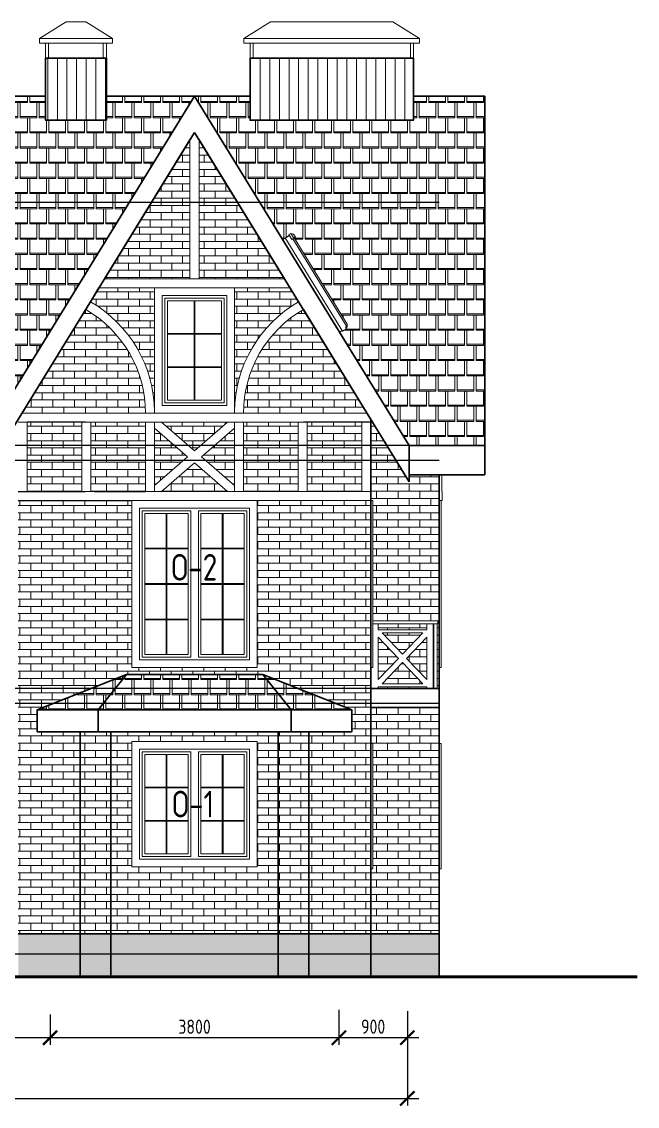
# Model space of a CAD drawing. Header units: millimetres. Extents: x -56498 to 234605, y -296269 to -29969.
# Drawn here: x 174410 to 182509, y -167620 to -153336 of the extents above; entities that cross this region are included whole.
import ezdxf
from ezdxf.enums import TextEntityAlignment as Align

# ---------------------------------------------------------------- set-up
doc = ezdxf.new("R2010")
doc.units = ezdxf.units.MM
doc.header["$LTSCALE"] = 100
doc.header["$PDMODE"] = 35
for name, color, linetype, lineweight in [('0.3', 7, 'Continuous', 30), ('0.5', 7, 'Continuous', 50), ('Примітки 0.09', 200, 'Continuous', 9), ('Розміри 0.09', 5, 'Continuous', 9), ('Тонкі 0.18', 142, 'Continuous', 18), ('Штрихування 0.09', 253, 'Continuous', 9)]:
    doc.layers.add(name, color=color, linetype=linetype, lineweight=lineweight)
doc.layers.add('ViewPorts', color=240, linetype='Continuous', plot=False)
doc.styles.add('GOST 2.304', font='CS_Gost2304.shx')
doc.styles.add('SPDS', font='SPDS.shx', dxfattribs={"width": 0.9})
doc.dimstyles.new('SPDS', dxfattribs={"dimscale": 100, "dimtxt": 2.5, "dimasz": 2.5, "dimexe": 1.25, "dimexo": 0.625, "dimtad": 1, "dimrnd": 0.001, "dimtxsty": 'GOST 2.304', "dimblk": 'ARCHTICK', "dimcen": 2.5, "dimdle": 2, "dimadec": 0, "dimazin": 2, "dimtfac": 0.75, "dimtmove": 1, "dimatfit": 3, "dimfxl": 0, "dimtolj": 1, "dimarcsym": 0})
pattern_1 = [(0, (15, 0), (125, 200), [220, -30]), (0, (15, 15), (125, 200), [220, -30]), (90, (235, 0), (-125, 200), [200, -200]), (90, (265, 0), (-125, 200), [200, -200])]
pattern_2 = [(0, (8399.94, -59400), (0, 94.83852), []), (90, (8399.94, -59400), (-142.24, 94.83852), [94.83852, -94.83852])]

# ---------------------------------------------------------------- blocks, each defined once
blk = doc.blocks.new('_ArchTick')
at = {"color": 0, "linetype": 'ByBlock', "const_width": 0.15}
blk.add_lwpolyline([(-0.5, -0.5), (0.5, 0.5)], dxfattribs=at)
blk = doc.blocks.new('*D286')
at = {"layer": 'Defpoints', "color": 0, "transparency": 16777216}
for p in [(178584, -166302), (179484, -166321), (178584, -166717)]:
    blk.add_point(p, dxfattribs=at)
at = {"layer": 'Розміри 0.09', "color": 0, "lineweight": -2, "transparency": 16777216}
for p, q in [((178584, -166349), (178584, -166810)), ((179484, -166368), (179484, -166810)), ((179634, -166717), (178434, -166717))]:
    blk.add_line(p, q, dxfattribs=at)
at = {"layer": 'Розміри 0.09', "color": 0, "lineweight": -2, "transparency": 16777216, "xscale": 187.5, "yscale": 187.5, "zscale": 187.5, "rotation": 180}
blk.add_blockref('_ArchTick', (178584, -166717), dxfattribs=at)
at = {"layer": 'Розміри 0.09', "color": 0, "lineweight": -2, "transparency": 16777216, "xscale": 187.5, "yscale": 187.5, "zscale": 187.5}
blk.add_blockref('_ArchTick', (179484, -166717), dxfattribs=at)
at = {"layer": 'Розміри 0.09', "color": 0, "transparency": 16777216, "insert": (179034, -166571), "char_height": 187.5, "attachment_point": 5, "style": 'GOST 2.304'}
blk.add_mtext('\\A1;900', dxfattribs=at)
blk = doc.blocks.new('*D287')
at = {"layer": 'Defpoints', "color": 0, "transparency": 16777216}
for p in [(174784, -166362), (178584, -166302), (174784, -166717)]:
    blk.add_point(p, dxfattribs=at)
at = {"layer": 'Розміри 0.09', "color": 0, "lineweight": -2, "transparency": 16777216}
for p, q in [((174784, -166409), (174784, -166810)), ((178584, -166349), (178584, -166810)), ((178734, -166717), (174634, -166717))]:
    blk.add_line(p, q, dxfattribs=at)
at = {"layer": 'Розміри 0.09', "color": 0, "lineweight": -2, "transparency": 16777216, "xscale": 187.5, "yscale": 187.5, "zscale": 187.5, "rotation": 180}
blk.add_blockref('_ArchTick', (174784, -166717), dxfattribs=at)
at = {"layer": 'Розміри 0.09', "color": 0, "lineweight": -2, "transparency": 16777216, "xscale": 187.5, "yscale": 187.5, "zscale": 187.5}
blk.add_blockref('_ArchTick', (178584, -166717), dxfattribs=at)
at = {"layer": 'Розміри 0.09', "color": 0, "transparency": 16777216, "insert": (176684, -166572), "char_height": 187.5, "attachment_point": 5, "style": 'GOST 2.304'}
blk.add_mtext('\\A1;3800', dxfattribs=at)
blk = doc.blocks.new('*D288')
at = {"layer": 'Defpoints', "color": 0, "transparency": 16777216}
for p in [(172484, -166227), (174784, -166362), (172484, -166717)]:
    blk.add_point(p, dxfattribs=at)
at = {"layer": 'Розміри 0.09', "color": 0, "lineweight": -2, "transparency": 16777216}
for p, q in [((172484, -166273), (172484, -166810)), ((174784, -166409), (174784, -166810)), ((174934, -166717), (172334, -166717))]:
    blk.add_line(p, q, dxfattribs=at)
at = {"layer": 'Розміри 0.09', "color": 0, "lineweight": -2, "transparency": 16777216, "xscale": 187.5, "yscale": 187.5, "zscale": 187.5, "rotation": 180}
blk.add_blockref('_ArchTick', (172484, -166717), dxfattribs=at)
at = {"layer": 'Розміри 0.09', "color": 0, "lineweight": -2, "transparency": 16777216, "xscale": 187.5, "yscale": 187.5, "zscale": 187.5}
blk.add_blockref('_ArchTick', (174784, -166717), dxfattribs=at)
at = {"layer": 'Розміри 0.09', "color": 0, "transparency": 16777216, "insert": (173634, -166565), "char_height": 187.5, "attachment_point": 5, "style": 'GOST 2.304'}
blk.add_mtext('\\A1;2300', dxfattribs=at)
blk = doc.blocks.new('*D292')
at = {"layer": 'Defpoints', "color": 0, "transparency": 16777216}
for p in [(165484, -166651), (179484, -166651), (179484, -167517)]:
    blk.add_point(p, dxfattribs=at)
at = {"layer": 'Розміри 0.09', "color": 0, "lineweight": -2, "transparency": 16777216}
for p, q in [((165484, -166698), (165484, -167610)), ((179484, -166698), (179484, -167610)), ((165334, -167517), (179634, -167517))]:
    blk.add_line(p, q, dxfattribs=at)
at = {"layer": 'Розміри 0.09', "color": 0, "lineweight": -2, "transparency": 16777216, "xscale": 187.5, "yscale": 187.5, "zscale": 187.5, "rotation": 180}
blk.add_blockref('_ArchTick', (165484, -167517), dxfattribs=at)
at = {"layer": 'Розміри 0.09', "color": 0, "lineweight": -2, "transparency": 16777216, "xscale": 187.5, "yscale": 187.5, "zscale": 187.5}
blk.add_blockref('_ArchTick', (179484, -167517), dxfattribs=at)
at = {"layer": 'Розміри 0.09', "color": 0, "transparency": 16777216, "insert": (171737, -167376), "char_height": 187.5, "attachment_point": 5, "style": 'GOST 2.304'}
blk.add_mtext('\\A1;14000', dxfattribs=at)

msp = doc.modelspace()

# ---------------------------------------------------------------- hatches: boundary and pattern name
at = {"layer": 'Штрихування 0.09', "ltscale": 0.75}
h = msp.add_hatch(dxfattribs=at)
h.set_pattern_fill('ANSI31', color=256, scale=40, angle=45, style=0)
h.paths.add_polyline_path([(175524.114, -153816.621), (175484.114, -153816.621), (174724.114, -153816.621), (174724.114, -154633.059), (175524.114, -154633.059)])
h.paths.add_polyline_path([(170244.143, -153816.621), (170204.143, -153816.621), (168634.143, -153816.621), (168634.143, -154633.059), (170244.143, -154633.059)])
h.paths.add_polyline_path([(179564.143, -153816.621), (179524.143, -153816.621), (177414.143, -153816.621), (177414.143, -154633.059), (179564.143, -154633.059)])
h.paths.add_polyline_path([(172754.128, -155051.904), (172714.128, -155051.904), (172214.128, -155051.904), (172214.128, -156740.209), (172754.128, -156740.209)])
h.paths.add_polyline_path([(167554.143, -153816.621), (167514.143, -153816.621), (165404.143, -153816.621), (165404.143, -154633.059), (167554.143, -154633.059)])
h = msp.add_hatch(dxfattribs=at)
h.set_pattern_fill('SQSHNGLE', color=256, scale=500, style=0, pattern_type=2)
h.set_pattern_definition(pattern_1)
h.paths.add_polyline_path([(176684.099, -154316.621), (175524.114, -154316.621), (175524.114, -154633.059), (174724.114, -154633.059), (174724.114, -154316.621), (172484.128, -154316.621), (170244.143, -154316.621), (170244.143, -154633.059), (168634.143, -154633.059), (168634.143, -154316.621), (168284.158, -154316.621), (171109.1, -158916.651), (172484.128, -158916.651), (173859.157, -158916.651)])
h.paths.add_polyline_path([(172754.128, -156740.209), (172214.128, -156740.209), (172214.128, -155051.904), (172214.128, -154851.904), (172134.128, -154851.904), (172134.128, -154791.904), (172484.128, -154570.887), (172834.128, -154791.904), (172834.128, -154851.904), (172754.128, -154851.904), (172754.128, -155051.904)], flags=16)
h.paths.add_polyline_path([(172155.772, -158495.554), (173023.698, -158495.554), (173023.698, -158141.777), (172155.772, -158141.777)], flags=24)
h.paths.add_polyline_path([(173131.001, -155531.785), (174088.217, -155531.785), (174088.217, -155172.499), (173131.001, -155172.499)], flags=24)
h = msp.add_hatch(dxfattribs=at)
h.set_pattern_fill('SQSHNGLE', color=256, scale=500, style=0, pattern_type=2)
h.set_pattern_definition(pattern_1)
h.paths.add_polyline_path([(180504.114, -154316.621), (179564.143, -154316.621), (179564.143, -154633.059), (177414.143, -154633.059), (177414.143, -154316.621), (176684.099, -154316.621), (177843.625, -156204.653), (177877.7, -156183.733), (177877.691, -156183.718), (177927.965, -156152.848), (177931.382, -156150.737), (177925.113, -156140.527), (177950.701, -156124.83), (177987.843, -156133.706), (178012.38, -156173.753), (177996.247, -156183.695), (178693.554, -157319.225), (178691.152, -157358.768), (178676.181, -157367.973), (178681.548, -157379.921), (178631.274, -157410.761), (178626.021, -157402.274), (178591.955, -157423.216), (179509.116, -158916.651), (180504.114, -158916.651)])
h = msp.add_hatch(dxfattribs=at)
h.set_pattern_fill('AR-BRSTD', color=256, scale=1.4, style=0)
h.set_pattern_definition(pattern_2)
h.paths.add_polyline_path([(176744.052, -154892.039), (176744.052, -156721.618), (177867.711, -156721.618)])
h.paths.add_polyline_path([(176624.07, -154892.08), (175500.487, -156721.618), (176624.07, -156721.618)])
h = msp.add_hatch(dxfattribs=at)
h.set_pattern_fill('AR-BRSTD', color=256, scale=1.4, style=0)
h.set_pattern_definition(pattern_2)
edge = h.paths.add_edge_path()
edge.add_line((175315.374, -157023.029), (175426.802, -156841.623))
edge.add_line((175426.802, -156841.623), (176159.074, -156841.623))
edge.add_line((176159.074, -156841.623), (176159.074, -158491.649))
edge.add_line((176159.074, -158491.649), (176153.04, -158346.14))
edge.add_line((176153.04, -158346.14), (176143.856, -158263.173))
edge.add_line((176143.856, -158263.173), (176131.766, -158187.043))
edge.add_line((176131.766, -158187.043), (176116.918, -158114.521))
edge.add_line((176116.918, -158114.521), (176101.198, -158051.092))
edge.add_line((176101.198, -158051.092), (176064.837, -157932.939))
edge.add_line((176064.837, -157932.939), (176020.129, -157818.075))
edge.add_line((176020.129, -157818.075), (175969.168, -157710.517))
edge.add_line((175969.168, -157710.517), (175885.702, -157566.871))
edge.add_line((175885.702, -157566.871), (175791.505, -157435.702))
edge.add_line((175791.505, -157435.702), (175670.016, -157298.374))
edge.add_line((175670.016, -157298.374), (175585.077, -157217.943))
edge.add_line((175585.077, -157217.943), (175473.143, -157127.182))
edge.add_line((175473.143, -157127.182), (175385.971, -157066.557))
edge.add_line((175385.971, -157066.557), (175314.123, -157025.075))
h = msp.add_hatch(dxfattribs=at)
h.set_pattern_fill('AR-BRSTD', color=256, scale=1.4, style=0)
h.set_pattern_definition(pattern_2)
h.paths.add_polyline_path([(178052.789, -157023.095), (177941.401, -156841.623), (177209.048, -156841.623), (177209.048, -158470.739, -0.263569992)])
h = msp.add_hatch(dxfattribs=at)
h.set_pattern_fill('AR-BRSTD', color=256, scale=1.4, style=0)
h.set_pattern_definition(pattern_2)
h.paths.add_polyline_path([(175252.543, -157125.352), (174459.067, -158417.364), (174413.446, -158491.649), (176039.278, -158491.649, 0.267341253)])
h = msp.add_hatch(dxfattribs=at)
h.set_pattern_fill('AR-BRSTD', color=256, scale=1.4, style=0)
h.set_pattern_definition(pattern_2)
h.paths.add_polyline_path([(178115.655, -157125.352, 0.000233005), (178114.382, -157126.091), (178026.274, -157181.298), (177946.007, -157239.082), (177857.587, -157312.298), (177787.084, -157379.134), (177723.55, -157447.074), (177662.126, -157521.2), (177591.12, -157620.038), (177539.654, -157709.181), (177475.805, -157826.414), (177422.476, -157956.053), (177374.64, -158114.315), (177347.848, -158247.813), (177333.065, -158377.264), (177328.92, -158491.649), (178954.7, -158491.649)])
at = {"layer": 'Штрихування 0.09'}
for points in [[(176339.085, -157881.609), (176339.085, -157891.589), (176329.105, -157891.589), (176329.105, -157881.609), (176339.085, -157881.609)], [(176634.125, -159776.635), (176734.148, -159776.635), (176734.148, -159776.935), (176634.125, -159776.935), (176634.125, -159776.635)]]:
    msp.add_hatch(color=256, dxfattribs=at).paths.add_polyline_path(points, flags=0)
at = {"layer": 'Штрихування 0.09', "ltscale": 0.75}
h = msp.add_hatch(dxfattribs=at)
h.set_pattern_fill('AR-BRSTD', color=256, scale=1.4, style=0)
h.paths.add_polyline_path([(178884.122, -158611.631), (178166.605, -158611.631), (178166.605, -159521.588), (178884.122, -159521.588)])
h.paths.add_polyline_path([(178046.623, -158611.631), (177329.105, -158611.631), (177329.105, -159521.588), (178046.623, -159521.588)])
h.paths.add_polyline_path([(177209.123, -158691.019), (176775.717, -159066.647), (177209.123, -159442.201)])
h.paths.add_polyline_path([(176684.099, -159146.035), (176250.768, -159521.588), (177117.505, -159521.588)])
h.paths.add_polyline_path([(176592.48, -159066.647), (176159.149, -158691.019), (176159.149, -159442.201)])
h.paths.add_polyline_path([(177117.505, -158611.631), (176250.768, -158611.631), (176684.099, -158987.185)])
h.paths.add_polyline_path([(176039.092, -158611.631), (175321.575, -158611.631), (175321.575, -159521.588), (176039.092, -159521.588)])
h.paths.add_polyline_path([(175201.593, -158611.631), (174484.086, -158611.631), (174484.086, -159521.588), (175201.593, -159521.588)])
h = msp.add_hatch(dxfattribs=at)
h.set_pattern_fill('AR-BRSTD', color=256, scale=1.4, style=0)
h.paths.add_polyline_path([(179740.341, -162096.587), (179097.96, -162096.587), (179097.96, -162116.595), (179740.341, -162116.595)], flags=17)
h.paths.add_polyline_path([(179740.341, -161266.617), (179097.96, -161266.617), (179097.96, -161346.605), (179740.341, -161346.605)], flags=16)
h.paths.add_polyline_path([(179686.915, -161386.599), (179151.386, -161386.599), (179419.113, -161665.882)], flags=17)
h.paths.add_polyline_path([(179365.688, -161721.634), (179097.96, -161442.351), (179097.96, -162000.841)], flags=17)
h.paths.add_polyline_path([(179419.113, -161777.385), (179151.386, -162056.593), (179686.915, -162056.593)], flags=17)
h.paths.add_polyline_path([(179740.341, -161442.351), (179472.613, -161721.634), (179740.341, -162000.841)], flags=17)
h.paths.add_polyline_path([(179904.129, -159301.809), (179509.116, -159301.809), (179509.116, -159394.328), (179004.104, -158572.014), (179004.104, -159521.588), (179004.104, -159641.645), (179029.091, -159641.645), (179029.091, -161226.623), (179824.155, -161226.623), (179884.109, -161226.623), (179884.109, -161266.617), (179874.129, -161266.617), (179874.129, -162116.595), (179904.129, -162116.595)])
h.paths.add_polyline_path([(179904.129, -162366.591), (179004.104, -162366.591), (179004.104, -162841.616), (179029.091, -162841.616), (179029.091, -164491.575), (179029.091, -164491.65), (179004.104, -164491.65), (179004.104, -165346.592), (179904.129, -165346.592)])
h = msp.add_hatch(dxfattribs=at)
h.set_pattern_fill('AR-BRSTD', color=256, scale=1.4, style=0)
h.paths.add_polyline_path([(179004.104, -159641.645), (177509.116, -159641.645), (177509.116, -161841.616), (175859.157, -161841.616), (175859.082, -161841.616), (175859.082, -159641.645), (174364.104, -159641.645), (174364.104, -165346.592), (175179.143, -165346.592), (175179.143, -165316.592), (175179.143, -162686.817), (174614.093, -162686.817), (174614.093, -162398.08), (175787.648, -161933.459), (177580.55, -161933.459), (178754.104, -162398.08), (178754.104, -162686.817), (178189.066, -162686.817), (178189.066, -165346.592), (179004.104, -165346.592)])
h.paths.add_polyline_path([(177990.132, -161507.709), (178841.648, -161507.709), (178841.648, -161170.209), (177990.132, -161170.209)], flags=24)
h = msp.add_hatch(dxfattribs=at)
h.set_pattern_fill('SQSHNGLE', color=256, scale=500, style=0, pattern_type=2)
h.set_pattern_definition(pattern_1)
h.paths.add_polyline_path([(177580.55, -161933.459), (177954.104, -162398.08), (178754.104, -162398.08)])
h.paths.add_polyline_path([(177580.55, -161933.459), (175787.648, -161933.459), (175414.093, -162398.08), (175454.265, -162398.08), (177913.933, -162398.08), (177954.104, -162398.08)])
h.paths.add_polyline_path([(175787.648, -161933.459), (174614.093, -162398.08), (175414.093, -162398.08)])
h = msp.add_hatch(dxfattribs=at)
h.set_pattern_fill('AR-BRSTD', color=256, scale=1.4, style=0)
h.paths.add_polyline_path([(177784.064, -162686.817), (175584.145, -162686.817), (175584.145, -163641.586), (175859.082, -163641.586), (175859.082, -162816.569), (177509.116, -162816.569), (177509.116, -163641.586), (177784.064, -163641.586)])
h.paths.add_polyline_path([(177784.064, -163641.586), (177509.116, -163641.586), (177509.116, -164466.528), (177509.116, -164466.603), (175859.082, -164466.603), (175859.082, -163641.586), (175584.145, -163641.586), (175584.145, -165316.592), (175584.145, -165346.592), (177784.064, -165346.592)])
h.paths.add_polyline_path([(178189.066, -162686.817), (177784.064, -162686.817), (177784.064, -165346.592), (178189.066, -165346.592)])
h.paths.add_polyline_path([(175584.145, -162686.817), (175179.143, -162686.817), (175179.143, -165316.592), (175179.143, -165346.592), (175584.145, -165346.592), (175584.145, -165316.592)])
h = msp.add_hatch(dxfattribs=at)
h.set_pattern_fill('FLGSTONE', scale=1000, angle=30, style=0, pattern_type=2)
h.set_pattern_definition([(30, (0, 0), (-500, 866.0254), [200, -800]), (30, (635.5, 459.3), (-500, 866.0254), [180, -820]), (30, (632.8, 503.9), (-500, 866.0254), [160, -840]), (30, (171.8, 422.5), (-500, 866.0254), [120, -40, 80, -760]), (30, (-150, 259.8), (-500, 866.0254), [60, -840, 60, -40]), (30, (169.1, 467.1), (-500, 866.0254), [200, -800]), (30, (626.7, 754.4), (-500, 866.0254), [140, -860]), (30, (131.1, 653), (-500, 866.0254), [140, -40, 260, -560]), (30, (128.4, 697.7), (-500, 866.0254), [240, -40, 60, -40, 40, -580]), (30, (-42.9, 714.3), (-500, 866.0254), [100, -900]), (30, (-62.9, 748.9), (-500, 866.0254), [120, -880]), (30, (100.3, 866.2), (-500, 866.0254), [100, -900]), (30, (-256.1, 683.5), (-500, 866.0254), [100, -900]), (30, (80.3, 900.9), (-500, 866.0254), [120, -880]), (30, (-310.7, 698.2), (-500, 866.0254), [120, -880]), (30, (-202.2, 830.1), (-500, 866.0254), [240, -240, 80, -40, 120, -280]), (30, (-222.2, 864.8), (-500, 866.0254), [240, -240, 240, -280]), (30, (-480, 831.4), (-500, 866.0254), [200, -800]), (120, (0, 0), (-866.0254, -500), [300, -540, 120, -40]), (120, (173.2, 100), (-866.0254, -500), [160, -600, 200, -40]), (120, (207.8, 120), (-866.0254, -500), [160, -600, 60, -40, 100, -40]), (120, (134.4, 447.1), (-866.0254, -500), [60, -940]), (120, (169.1, 467.1), (-866.0254, -500), [60, -940]), (120, (93.7, 677.7), (-866.0254, -500), [100, -900]), (120, (128.4, 697.7), (-866.0254, -500), [100, -900]), (120, (390.3, 363.9), (-866.0254, -500), [160, -460, 340, -40]), (120, (342.3, 567.1), (-866.0254, -500), [180, -820]), (120, (376.9, 587.1), (-866.0254, -500), [180, -820]), (120, (355.7, 343.9), (-866.0254, -500), [160, -440, 100, -40, 220, -40]), (120, (178.9, 1050.1), (-866.0254, -500), [180, -820]), (120, (193.5, 1104.8), (-866.0254, -500), [160, -840]), (120, (598.2, 483.9), (-866.0254, -500), [80, -920]), (120, (632.8, 503.9), (-866.0254, -500), [80, -340, 280, -300]), (120, (457.5, 887.7), (-866.0254, -500), [280, -720]), (120, (592.1, 734.4), (-866.0254, -500), [160, -840]), (120, (626.7, 754.4), (-866.0254, -500), [160, -840]), (120, (771.4, 583.9), (-866.0254, -500), [180, -560, 220, -40]), (75, (-300, 519.6), (-500, 866.0253), [169.7056, -1244.508]), (75, (-118.04, 324.45), (-500, 866.0253), [169.7056, -1244.508]), (75, (-73.4, 327.1), (-500, 866.0253), [169.7056, -1244.508]), (75, (90.5, 283.2), (-500, 866.0253), [169.7056, -1244.508]), (75, (127.85, 258.56), (-500, 866.0253), [169.7056, -1244.058]), (75, (568.9, 374.64), (-500, 866.0253), [113.137, -1301.0765]), (75, (592.8, 573.2), (-500, 866.0253), [141.4213, -1272.792]), (75, (555.5, 597.85), (-500, 866.0253), [141.4213, -1272.792]), (75, (492.1, 907.65), (-500, 866.0253), [254.5584, -1159.655]), (75, (546.74, 893), (-500, 866.0253), [84.853, -1329.3607]), (75, (613.54, 377.3), (-500, 866.0253), [84.853, -1329.3607]), (75, (78.4, 784.26), (-500, 866.0253), [84.853, -1329.3607]), (75, (41.05, 808.9), (-500, 866.0253), [56.5685, -1357.645]), (165, (-87.5, 711.6), (-866.0253, -500), [84.853, -1329.3607]), (165, (-62.9, 748.9), (-866.0253, -500), [113.137, -1301.0765]), (345, (421.4, 1190.14), (866.0253, 500), [141.4213, -1272.792]), (345, (-73.4, 327.1), (866.0253, 500), [169.7056, -1244.508]), (345, (-98.04, 289.8), (866.0253, 500), [197.99, -1216.2237]), (345, (-420, 727.46), (866.0253, 500), [113.137, -1301.0765]), (236.56505, (355.7, 343.92), (-866.0254, -500), [268.33, -1967.738]), (236.56505, (375.7, 309.3), (-866.0254, -500), [268.33, -1967.738]), (183.43495, (101.77, 543.73), (-866.0254, -500), [134.16, -44.72, 223.61, -1833.578]), (183.43495, (104.45, 499.1), (-866.0254, -500), [134.16, -44.72, 223.61, -1833.578]), (183.43495, (588.9, 340), (-866.0254, -500), [178.8854, -2057.1826]), (183.43495, (568.9, 374.64), (-866.0254, -500), [178.8854, -2057.1826]), (183.43495, (558.2, 553.2), (-866.0254, -500), [178.8854, -2057.1826]), (183.43495, (555.5, 597.85), (-866.0254, -500), [178.8854, -2057.1826]), (93.43495, (-76.8, 533), (-500, 866.0254), [178.8854, -2057.1826]), (93.43495, (-32.15, 535.7), (-500, 866.0254), [178.8854, -2057.1826]), (93.43495, (221.58, 936.2), (-500, 866.0254), [134.16, -2101.908]), (93.43495, (139.1, 519.1), (-500, 866.0254), [134.16, -2101.908]), (93.43495, (101.77, 543.73), (-500, 866.0254), [134.16, -2101.908]), (93.43495, (184.26, 960.86), (-500, 866.0254), [89.4427, -2146.6253]), (326.56505, (186.94, 916.2), (500, -866.0254), [178.8854, -2057.1826]), (326.56505, (221.58, 936.2), (500, -866.0254), [178.8854, -2057.1826])])
h.paths.add_polyline_path([(179904.129, -165346.592), (179004.104, -165346.592), (179004.104, -165916.577), (179904.129, -165916.577)])
h.paths.add_polyline_path([(179004.104, -165346.592), (178189.066, -165346.592), (178189.066, -165916.577), (179004.104, -165916.577)])
h.paths.add_polyline_path([(178189.066, -165346.592), (177784.064, -165346.592), (177784.064, -165916.577), (178189.066, -165916.577)])
h.paths.add_polyline_path([(177784.064, -165346.592), (175584.145, -165346.592), (175584.145, -165916.577), (177784.064, -165916.577)])
h.paths.add_polyline_path([(175584.145, -165346.592), (175179.143, -165346.592), (175179.143, -165916.577), (175584.145, -165916.577)])
h.paths.add_polyline_path([(175179.143, -165346.592), (174364.104, -165346.592), (174364.104, -165916.577), (174559.089, -165916.577), (175179.143, -165916.577)])
h.paths.add_polyline_path([(173014.104, -165346.592), (171954.153, -165346.592), (171954.153, -165741.594), (171954.153, -165916.577), (173014.104, -165916.577)])
h.paths.add_polyline_path([(170604.153, -165346.592), (169789.114, -165346.592), (169789.114, -165916.577), (170604.153, -165916.577)])
h.paths.add_polyline_path([(169789.114, -165346.592), (169384.112, -165346.592), (169384.112, -165916.577), (169789.114, -165916.577)])
h.paths.add_polyline_path([(169384.112, -165346.592), (167184.193, -165346.592), (167184.193, -165916.577), (169384.112, -165916.577)])
h.paths.add_polyline_path([(167184.193, -165346.592), (166779.191, -165346.592), (166779.191, -165916.577), (167184.193, -165916.577)])
h.paths.add_polyline_path([(166779.191, -165346.592), (165964.153, -165346.592), (165964.153, -165916.577), (166779.191, -165916.577)])
h.paths.add_polyline_path([(165964.153, -165346.592), (165064.128, -165346.592), (165064.128, -165916.577), (165964.153, -165916.577)])

# ---------------------------------------------------------------- linework, layer by layer
for p, q in [((177843.625, -156204.653), (176684.099, -154316.621)), ((175500.487, -156721.618), (176624.145, -154892.039)), ((176744.127, -154892.039), (177867.711, -156721.618)), ((175315.449, -157023.029), (175426.802, -156841.615)), ((174459.142, -158417.364), (175252.569, -157125.31)), ((178115.629, -157125.31), (178909.131, -158417.364)), ((175249.117, -158611.631), (174484.086, -158611.631)), ((178884.122, -158611.631), (178119.081, -158611.631)), ((179004.104, -158611.631), (178884.122, -158611.631)), ((179004.104, -158572.014), (179004.104, -159521.588)), ((174364.104, -159521.588), (175249.117, -159521.588)), ((174459.142, -159521.588), (175179.143, -159521.588)), ((175369.099, -159521.588), (176039.092, -159521.588)), ((177117.505, -159521.588), (176250.768, -159521.588)), ((174364.104, -159641.645), (175859.082, -159641.645)), ((174559.089, -165916.577), (172484.128, -165916.577))]:
    msp.add_line(p, q)
at = {"layer": '0.3'}
for p, q in [((172484.128, -154316.621), (174724.114, -154316.621)), ((176684.099, -154316.621), (173859.157, -158916.651)), ((176684.099, -154316.621), (173859.157, -158916.651)), ((175524.114, -154316.621), (177414.114, -154316.621)), ((179509.116, -158916.651), (176684.099, -154316.621)), ((179564.143, -154316.621), (180504.114, -154316.621)), ((180504.114, -154316.621), (180504.114, -158916.651)), ((180504.114, -154316.621), (180504.114, -158916.651)), ((173987.018, -159186.104), (176684.099, -154794.335)), ((176684.099, -154794.335), (179509.116, -159394.328)), ((179509.116, -158916.651), (178591.955, -157423.216)), ((178909.131, -158417.364), (179509.116, -159394.328)), ((179004.104, -159641.645), (179004.104, -158572.014)), ((180504.114, -158916.651), (179509.116, -158916.651)), ((179509.116, -158916.651), (179509.116, -159394.328)), ((180504.114, -158916.651), (179509.116, -158916.651)), ((180504.114, -159301.809), (180504.114, -158916.651)), ((179509.116, -159394.328), (179509.116, -159301.809)), ((179509.116, -159301.809), (179809.109, -159301.809)), ((179509.116, -159301.809), (180504.114, -159301.809)), ((179904.129, -159301.809), (179904.129, -164266.618)), ((179904.129, -159301.809), (179904.129, -165916.577)), ((179004.104, -159521.588), (179004.104, -159641.645)), ((179004.104, -159641.645), (179004.104, -165916.577)), ((179004.104, -165916.577), (179004.104, -159641.645)), ((175787.648, -161933.459), (174614.093, -162398.08)), ((174614.093, -162398.08), (175787.648, -161933.459)), ((175787.648, -161933.459), (174614.093, -162398.08)), ((175787.648, -161933.459), (175414.093, -162398.08)), ((175414.093, -162398.08), (175787.648, -161933.459)), ((175414.093, -162398.08), (175787.648, -161933.459)), ((175787.648, -161933.459), (177580.55, -161933.459)), ((177580.55, -161933.459), (175787.648, -161933.459)), ((175787.648, -161933.459), (177580.55, -161933.459)), ((177580.55, -161933.459), (177954.104, -162398.08)), ((177580.55, -161933.459), (178754.104, -162398.08)), ((177954.104, -162398.08), (177580.55, -161933.459)), ((178754.104, -162398.08), (177580.55, -161933.459)), ((177954.104, -162398.08), (177580.55, -161933.459)), ((177580.55, -161933.459), (178754.104, -162398.08)), ((179004.104, -162116.595), (179904.129, -162116.595)), ((179904.129, -162116.595), (179004.104, -162116.595)), ((179904.129, -162316.591), (179904.129, -162166.595)), ((174614.093, -162398.08), (175454.265, -162398.08)), ((174614.093, -162686.817), (174614.093, -162398.08)), ((174614.093, -162398.08), (175454.265, -162398.08)), ((175414.093, -162398.08), (175414.093, -162686.817)), ((177913.933, -162398.08), (175454.34, -162398.08)), ((177913.933, -162398.08), (175454.34, -162398.08)), ((178754.104, -162398.08), (177913.933, -162398.08)), ((178754.104, -162398.08), (177913.933, -162398.08)), ((177954.104, -162398.08), (177954.104, -162686.817)), ((178754.104, -162686.817), (178754.104, -162398.08)), ((179004.104, -162366.591), (179904.129, -162366.591)), ((179904.129, -162366.591), (179004.104, -162366.591)), ((174614.093, -162686.817), (178754.104, -162686.817)), ((175179.143, -162686.817), (175179.143, -165316.592)), ((175584.145, -165316.592), (175584.145, -162686.817)), ((177784.064, -165916.577), (177784.064, -162686.817)), ((178189.066, -165916.577), (178189.066, -162686.817)), ((178189.066, -162686.817), (178189.066, -165916.577)), ((178189.066, -165916.577), (178189.066, -162686.817)), ((179904.129, -165346.592), (174364.104, -165346.592)), ((175179.143, -165916.577), (175179.143, -165316.592)), ((175179.143, -165316.592), (175179.143, -165916.577)), ((175179.143, -165916.577), (175179.143, -165316.592)), ((175584.145, -165916.577), (175584.145, -165316.592)), ((175584.145, -165316.592), (175584.145, -165916.577)), ((175584.145, -165916.577), (175584.145, -165316.592))]:
    msp.add_line(p, q, dxfattribs=at)
for points in [[(175524.114, -154633.059), (174724.114, -154633.059), (174724.114, -153816.621), (175524.114, -153816.621)], [(177414.143, -153816.621), (179564.143, -153816.621), (179564.143, -154633.059), (177414.143, -154633.059)]]:
    msp.add_lwpolyline(points, close=True, dxfattribs=at)
at = {"layer": '0.5'}
for p, q in [((182509.109, -165916.577), (162459.148, -165916.577)), ((163659.148, -165916.577), (182509.109, -165916.577))]:
    msp.add_line(p, q, dxfattribs=at)
at = {"layer": 'ViewPorts'}
for p, q in [((179904.129, -155716.592), (165039.141, -155716.592)), ((179904.129, -158916.592), (165039.141, -158916.592)), ((179904.129, -159116.592), (165039.141, -159116.592)), ((179904.129, -162116.592), (165039.141, -162116.592)), ((179904.129, -162316.592), (165039.141, -162316.592)), ((179904.129, -165616.592), (165039.141, -165616.592))]:
    msp.add_line(p, q, dxfattribs=at)
at = {"layer": 'Тонкі 0.18', "ltscale": 0.75}
for p, q in [((174644.114, -153556.621), (174994.114, -153335.604)), ((174994.114, -153335.604), (175254.114, -153335.604)), ((175604.114, -153556.621), (175254.114, -153335.604)), ((177334.143, -153556.621), (177684.143, -153335.604)), ((179294.143, -153335.604), (177684.143, -153335.604)), ((179644.143, -153556.621), (179294.143, -153335.604)), ((174644.114, -153556.621), (175604.114, -153556.621)), ((174644.114, -153556.621), (174644.114, -153616.621)), ((175604.114, -153556.621), (175604.114, -153616.621)), ((179644.143, -153556.621), (177334.143, -153556.621)), ((177334.143, -153556.621), (177334.143, -153616.621)), ((179644.143, -153556.621), (179644.143, -153616.621)), ((174644.114, -153616.621), (175604.114, -153616.621)), ((179644.143, -153616.621), (177334.143, -153616.621))]:
    msp.add_line(p, q, dxfattribs=at)
at = {"layer": 'Тонкі 0.18'}
for p, q in [((176624.145, -154892.039), (176624.145, -156721.618)), ((176624.145, -156721.618), (176624.145, -154892.039)), ((176744.127, -156721.618), (176744.127, -154892.039)), ((176744.127, -154892.039), (176744.127, -156721.618)), ((175426.802, -156841.615), (176159.149, -156841.615)), ((177941.396, -156841.623), (175426.802, -156841.623)), ((176624.145, -156721.618), (175500.487, -156721.618)), ((175500.487, -156721.618), (177867.711, -156721.618)), ((176159.149, -156841.615), (176159.149, -158491.649)), ((176159.149, -156841.623), (176159.149, -158491.649)), ((177867.711, -156721.618), (176744.127, -156721.618)), ((177209.123, -158491.649), (177209.123, -156841.615)), ((177209.123, -156841.615), (177941.396, -156841.615)), ((177209.123, -158491.649), (177209.123, -156841.623)), ((177941.396, -156841.615), (178052.824, -157023.029)), ((176259.097, -158391.627), (176259.097, -156941.615)), ((176259.097, -156941.615), (177109.101, -156941.615)), ((177109.101, -156941.615), (177109.101, -158391.627)), ((177109.101, -158391.627), (176259.097, -158391.627)), ((176039.092, -158491.649), (174413.497, -158491.649)), ((174413.497, -158491.649), (178954.749, -158491.649)), ((178954.749, -158491.649), (177329.105, -158491.649)), ((178884.122, -158611.631), (174364.104, -158611.631)), ((174484.086, -158611.631), (174484.086, -159521.588)), ((174484.086, -158611.631), (174484.086, -159521.588)), ((175201.593, -158611.631), (175201.593, -159521.588)), ((175201.593, -158611.631), (175201.593, -159521.588)), ((175321.575, -159521.588), (175321.575, -158611.631)), ((175321.575, -159521.588), (175321.575, -158611.631)), ((176039.092, -158611.631), (175369.099, -158611.631)), ((176039.092, -159521.588), (176039.092, -158611.631)), ((176039.092, -159521.588), (176039.092, -158611.631)), ((176159.149, -158611.631), (176159.149, -158691.019)), ((176159.149, -158691.019), (176592.48, -159066.647)), ((176159.149, -159442.201), (176159.149, -158691.019)), ((176592.48, -159066.647), (176159.149, -158691.019)), ((176159.149, -158691.019), (176159.149, -159521.588)), ((176684.099, -158987.185), (176250.768, -158611.631)), ((176250.768, -158611.631), (177117.505, -158611.631)), ((176250.768, -158611.631), (176684.099, -158987.185)), ((177117.505, -158611.631), (176684.099, -158987.185)), ((176684.099, -158987.185), (177117.505, -158611.631)), ((176775.717, -159066.647), (177209.123, -158691.019)), ((177209.123, -158691.019), (176775.717, -159066.647)), ((177209.123, -159521.588), (177209.123, -158611.631)), ((177209.123, -158691.019), (177209.123, -159521.588)), ((177999.099, -158611.631), (177329.105, -158611.631)), ((177329.105, -158611.631), (177329.105, -159521.588)), ((177329.105, -158611.631), (177329.105, -159521.588)), ((178046.623, -159521.588), (178046.623, -158611.631)), ((178046.623, -159521.588), (178046.623, -158611.631)), ((178166.605, -158611.631), (178166.605, -159521.588)), ((178166.605, -158611.631), (178166.605, -159521.588)), ((178884.122, -159521.588), (178884.122, -158611.631)), ((178884.122, -159521.588), (178884.122, -158611.631)), ((176592.48, -159066.647), (176159.149, -159442.201)), ((176159.149, -159442.201), (176592.48, -159066.647)), ((177209.123, -159442.201), (176775.717, -159066.647)), ((176775.717, -159066.647), (177209.123, -159442.201)), ((176250.768, -159521.588), (176684.099, -159146.035)), ((176684.099, -159146.035), (176250.768, -159521.588)), ((176684.099, -159146.035), (177117.505, -159521.588)), ((177117.505, -159521.588), (176684.099, -159146.035)), ((174364.104, -159521.588), (179004.104, -159521.588)), ((177329.105, -159521.588), (177999.099, -159521.588)), ((178119.081, -159521.588), (178884.122, -159521.588)), ((179029.091, -159641.645), (174364.104, -159641.645)), ((175859.082, -159641.645), (175859.082, -161841.616)), ((175859.157, -159641.645), (175859.157, -161841.616)), ((177509.116, -161841.616), (177509.116, -159641.645)), ((177509.116, -159641.645), (179029.091, -159641.645)), ((177509.116, -161841.616), (177509.116, -159641.645)), ((175959.104, -161741.593), (175959.104, -159741.593)), ((175959.104, -159741.593), (177409.093, -159741.593)), ((177409.093, -159741.593), (177409.093, -161741.593)), ((179884.109, -161226.623), (179029.091, -161226.623)), ((179029.091, -161226.623), (179824.155, -161226.623)), ((179824.155, -161266.617), (179029.091, -161266.617)), ((179740.341, -161266.617), (179097.96, -161266.617)), ((179097.96, -161266.617), (179097.96, -161346.605)), ((179097.96, -161266.617), (179097.96, -161346.605)), ((179740.341, -161346.605), (179740.341, -161266.617)), ((179740.341, -161346.605), (179740.341, -161266.617)), ((179824.155, -161226.623), (179884.109, -161226.623)), ((179834.135, -161266.617), (179824.155, -161266.617)), ((179824.155, -161266.617), (179824.155, -162116.595)), ((179824.155, -161266.617), (179824.155, -162116.595)), ((179824.155, -161266.617), (179884.109, -161266.617)), ((179834.135, -162116.595), (179834.135, -161266.617)), ((179834.135, -161266.617), (179834.135, -162116.595)), ((179874.129, -162116.592), (179874.129, -161266.617)), ((179874.129, -161266.617), (179884.109, -161266.617)), ((179884.109, -161266.617), (179884.109, -161226.623)), ((179884.109, -161226.623), (179884.109, -161266.617)), ((179097.96, -161346.605), (179740.341, -161346.605)), ((179097.96, -161346.605), (179740.341, -161346.605)), ((179419.113, -161665.882), (179151.386, -161386.599)), ((179686.915, -161386.599), (179151.386, -161386.599)), ((179151.386, -161386.599), (179419.113, -161665.882)), ((179686.915, -161386.599), (179419.113, -161665.882)), ((179419.113, -161665.882), (179686.915, -161386.599)), ((179097.96, -161442.351), (179365.688, -161721.634)), ((179097.96, -162000.841), (179097.96, -161442.351)), ((179365.688, -161721.634), (179097.96, -161442.351)), ((179472.613, -161721.634), (179740.341, -161442.351)), ((179740.341, -161442.351), (179472.613, -161721.634)), ((179740.341, -161442.351), (179740.341, -162000.841)), ((179740.341, -162000.841), (179740.341, -161442.351)), ((175859.082, -161841.616), (177509.116, -161841.616)), ((175859.157, -161841.616), (177509.116, -161841.616)), ((177409.093, -161741.593), (175959.104, -161741.593)), ((179365.688, -161721.634), (179097.96, -162000.841)), ((179097.96, -162000.841), (179365.688, -161721.634)), ((179151.386, -162056.593), (179419.113, -161777.385)), ((179419.113, -161777.385), (179151.386, -162056.593)), ((179419.113, -161777.385), (179686.915, -162056.593)), ((179686.915, -162056.593), (179419.113, -161777.385)), ((179740.341, -162000.841), (179472.613, -161721.634)), ((179472.613, -161721.634), (179740.341, -162000.841)), ((179740.341, -162096.587), (179097.96, -162096.587)), ((179097.96, -162096.587), (179097.96, -162116.595)), ((179097.96, -162096.587), (179097.96, -162116.595)), ((179740.341, -162096.587), (179097.96, -162096.587)), ((179151.386, -162056.593), (179686.915, -162056.593)), ((179740.341, -162116.595), (179740.341, -162096.587)), ((179740.341, -162116.595), (179740.341, -162096.587)), ((177509.116, -162816.569), (175859.082, -162816.569)), ((175859.082, -162816.569), (175859.082, -164466.603)), ((175859.157, -164466.528), (175859.157, -162816.569)), ((175859.157, -162816.569), (177509.116, -162816.569)), ((177509.116, -164466.603), (177509.116, -162816.569)), ((177509.116, -162816.569), (177509.116, -164466.528)), ((175959.104, -162916.592), (175959.104, -164366.581)), ((177409.093, -162916.592), (175959.104, -162916.592)), ((177409.093, -164366.581), (177409.093, -162916.592)), ((175959.104, -164366.581), (177409.093, -164366.581)), ((175859.082, -164466.603), (177509.116, -164466.603)), ((177509.116, -164466.528), (175859.157, -164466.528))]:
    msp.add_line(p, q, dxfattribs=at)
at = {"layer": 'Тонкі 0.18', "ltscale": 0.75}
for points in [[(174724.114, -153816.621), (174764.114, -153816.621), (174764.114, -153616.621), (174724.114, -153616.621)], [(175524.114, -153816.621), (175484.114, -153816.621), (175484.114, -153616.621), (175524.114, -153616.621)], [(177414.143, -153816.621), (177454.143, -153816.621), (177454.143, -153616.621), (177414.143, -153616.621)], [(179564.143, -153816.621), (179524.143, -153816.621), (179524.143, -153616.621), (179564.143, -153616.621)]]:
    msp.add_lwpolyline(points, close=True, dxfattribs=at)
for centre, radius, start, end in [((174459.556, -158491.621), 1579.722, 359.9989987, 59.8689827), ((174459.556, -158491.621), 1699.722, 0.7039401, 59.7676432), ((178908.642, -158491.621), 1699.722, 120.2323568, 179.2960599), ((178908.642, -158491.621), 1579.722, 120.1310173, 180.0010013)]:
    msp.add_arc(centre, radius, start, end, dxfattribs=at)
at = {"layer": 'Штрихування 0.09'}
for p, q in [((177950.701, -156124.83), (177925.113, -156140.527)), ((177925.113, -156140.527), (177950.701, -156124.83)), ((177987.843, -156133.706), (177950.701, -156124.83)), ((177950.701, -156124.83), (177989.419, -156187.882)), ((177950.701, -156124.83), (177987.843, -156133.706)), ((177931.416, -156150.754), (177843.625, -156204.653)), ((177877.691, -156183.718), (177927.965, -156152.848)), ((177877.691, -156183.718), (178631.274, -157410.761)), ((177925.113, -156140.527), (177931.416, -156150.754)), ((177925.113, -156140.527), (177963.832, -156203.587)), ((177927.965, -156152.848), (177930.516, -156151.272)), ((177930.516, -156151.272), (177931.416, -156150.754)), ((177989.419, -156187.882), (177963.832, -156203.587)), ((177976.813, -156195.603), (178691.152, -157358.768)), ((178012.38, -156173.753), (177987.843, -156133.706)), ((177987.843, -156133.706), (178012.38, -156173.753)), ((178012.38, -156173.753), (177989.419, -156187.882)), ((177996.247, -156183.695), (178012.38, -156173.753)), ((178693.554, -157319.225), (177996.247, -156183.695)), ((177996.247, -156183.695), (178693.554, -157319.225)), ((176294.139, -156976.619), (176294.139, -158356.585)), ((177074.134, -156976.619), (176294.139, -156976.619)), ((177074.134, -158356.585), (177074.134, -156976.619)), ((176329.105, -158321.618), (176329.105, -157011.616)), ((176329.105, -157011.616), (177039.093, -157011.616)), ((176679.147, -157011.616), (176679.147, -157441.6)), ((176689.126, -157441.6), (176689.126, -157011.616)), ((177039.093, -157011.616), (177039.093, -158321.618)), ((178591.955, -157423.216), (178626.021, -157402.274)), ((178626.021, -157402.274), (178591.955, -157423.216)), ((178626.021, -157402.274), (178631.274, -157410.761)), ((178631.274, -157410.761), (178681.548, -157379.921)), ((178631.274, -157410.761), (178681.548, -157379.921)), ((178671.868, -157358.371), (178675.02, -157356.42)), ((178671.868, -157358.371), (178675.02, -157356.42)), ((178681.548, -157379.921), (178671.868, -157358.371)), ((178681.548, -157379.921), (178671.868, -157358.371)), ((178675.02, -157356.42), (178680.497, -157365.319)), ((178680.497, -157365.319), (178691.152, -157358.768)), ((178680.497, -157365.319), (178691.152, -157358.768)), ((178691.152, -157358.768), (178693.554, -157319.225)), ((178691.152, -157358.768), (178693.554, -157319.225)), ((176679.147, -157441.6), (176329.105, -157441.6)), ((176329.105, -157451.655), (176679.147, -157451.655)), ((176679.147, -157451.655), (176679.147, -157441.6)), ((176679.147, -157451.655), (176679.147, -157881.609)), ((177039.093, -157441.6), (176689.126, -157441.6)), ((176689.126, -157441.6), (176689.126, -157451.655)), ((176689.126, -157881.609), (176689.126, -157451.655)), ((176689.126, -157451.655), (177039.093, -157451.655)), ((176679.147, -157881.609), (176329.105, -157881.609)), ((176329.105, -157891.589), (176679.147, -157891.589)), ((176679.147, -157891.589), (176679.147, -157881.609)), ((176679.147, -157891.589), (176679.147, -158321.618)), ((177039.093, -157881.609), (176689.126, -157881.609)), ((176689.126, -157881.609), (176689.126, -157891.589)), ((176689.126, -158321.618), (176689.126, -157891.589)), ((176689.126, -157891.589), (177039.093, -157891.589)), ((176294.139, -158356.585), (177074.134, -158356.585)), ((177039.093, -158321.618), (176329.105, -158321.618)), ((179939.171, -159301.809), (179939.171, -159521.588)), ((179939.171, -159521.588), (179944.123, -159521.588)), ((179944.123, -159521.588), (179944.123, -159641.645)), ((179029.091, -159641.645), (179004.104, -159641.645)), ((179029.091, -159641.645), (179004.104, -159641.645)), ((179029.091, -161841.616), (179029.091, -159641.645)), ((179904.129, -159641.645), (179944.123, -159641.645)), ((179929.116, -159641.645), (179929.116, -161841.616)), ((175994.146, -159776.635), (175994.146, -161706.627)), ((176634.125, -159776.635), (175994.146, -159776.635)), ((176029.113, -161671.585), (176029.113, -159811.601)), ((176029.113, -159811.601), (176599.083, -159811.601)), ((176309.146, -159811.601), (176309.146, -160269.094)), ((176319.125, -160269.094), (176319.125, -159811.601)), ((176599.083, -159811.601), (176599.083, -161671.585)), ((176634.125, -161706.627), (176634.125, -159776.635)), ((176734.148, -159776.635), (176734.148, -161706.627)), ((177374.127, -159776.635), (176734.148, -159776.635)), ((176769.114, -161671.585), (176769.114, -159811.601)), ((176769.114, -159811.601), (177339.085, -159811.601)), ((177049.147, -159811.601), (177049.147, -160269.094)), ((177059.127, -160269.094), (177059.127, -159811.601)), ((177339.085, -159811.601), (177339.085, -161671.585)), ((177374.127, -161706.627), (177374.127, -159776.635)), ((176309.146, -160269.094), (176029.113, -160269.094)), ((176309.146, -160279.148), (176309.146, -160269.094)), ((176599.083, -160269.094), (176319.125, -160269.094)), ((176319.125, -160269.094), (176319.125, -160279.148)), ((177049.147, -160269.094), (176769.114, -160269.094)), ((177049.147, -160279.148), (177049.147, -160269.094)), ((177339.085, -160269.094), (177059.127, -160269.094)), ((177059.127, -160269.094), (177059.127, -160279.148)), ((176029.113, -160279.148), (176309.146, -160279.148)), ((176309.146, -160279.148), (176309.146, -160736.641)), ((176319.125, -160736.641), (176319.125, -160279.148)), ((176319.125, -160279.148), (176599.083, -160279.148)), ((176769.114, -160279.148), (177049.147, -160279.148)), ((177049.147, -160279.148), (177049.147, -160736.641)), ((177059.127, -160736.641), (177059.127, -160279.148)), ((177059.127, -160279.148), (177339.085, -160279.148)), ((176309.146, -160736.641), (176029.113, -160736.641)), ((176029.113, -160746.62), (176309.146, -160746.62)), ((176309.146, -160746.62), (176309.146, -160736.641)), ((176309.146, -160746.62), (176309.146, -161204.113)), ((176599.083, -160736.641), (176319.125, -160736.641)), ((176319.125, -160736.641), (176319.125, -160746.62)), ((176319.125, -161204.113), (176319.125, -160746.62)), ((176319.125, -160746.62), (176599.083, -160746.62)), ((177049.147, -160736.641), (176769.114, -160736.641)), ((176769.114, -160746.62), (177049.147, -160746.62)), ((177049.147, -160746.62), (177049.147, -160736.641)), ((177049.147, -160746.62), (177049.147, -161204.113)), ((177339.085, -160736.641), (177059.127, -160736.641)), ((177059.127, -160736.641), (177059.127, -160746.62)), ((177059.127, -161204.113), (177059.127, -160746.62)), ((177059.127, -160746.62), (177339.085, -160746.62)), ((176309.146, -161204.113), (176029.113, -161204.113)), ((176029.113, -161214.093), (176309.146, -161214.093)), ((176309.146, -161214.093), (176309.146, -161671.585)), ((176599.083, -161204.113), (176319.125, -161204.113)), ((176319.125, -161671.585), (176319.125, -161214.093)), ((176319.125, -161214.093), (176599.083, -161214.093)), ((177049.147, -161204.113), (176769.114, -161204.113)), ((176769.114, -161214.093), (177049.147, -161214.093)), ((177049.147, -161214.093), (177049.147, -161204.113)), ((177049.147, -161214.093), (177049.147, -161671.585)), ((177339.085, -161204.113), (177059.127, -161204.113)), ((177059.127, -161204.113), (177059.127, -161214.093)), ((177059.127, -161671.585), (177059.127, -161214.093)), ((177059.127, -161214.093), (177339.085, -161214.093)), ((176599.083, -161671.585), (176029.113, -161671.585)), ((177339.085, -161671.585), (176769.114, -161671.585)), ((175994.146, -161706.627), (176634.125, -161706.627)), ((176734.148, -161706.627), (177374.127, -161706.627)), ((179029.091, -161841.616), (179004.104, -161841.616)), ((179929.116, -161841.616), (179904.129, -161841.616)), ((179029.091, -162841.616), (179004.104, -162841.616)), ((179029.091, -162841.616), (179004.104, -162841.616)), ((179029.091, -164491.65), (179029.091, -162841.616)), ((179029.091, -162841.616), (179029.091, -164491.575)), ((179929.116, -162841.616), (179904.129, -162841.616)), ((179929.116, -164491.575), (179929.116, -162841.616)), ((175994.146, -164331.539), (175994.146, -162951.558)), ((175994.146, -162951.558), (176634.125, -162951.558)), ((176029.113, -162986.6), (176029.113, -164296.572)), ((176599.083, -162986.6), (176029.113, -162986.6)), ((176309.146, -163416.554), (176309.146, -162986.6)), ((176319.125, -162986.6), (176319.125, -163416.554)), ((176599.083, -164296.572), (176599.083, -162986.6)), ((176634.125, -162951.558), (176634.125, -164331.539)), ((176734.148, -164331.539), (176734.148, -162951.558)), ((176734.148, -162951.558), (177374.127, -162951.558)), ((176769.114, -162986.6), (176769.114, -164296.572)), ((177339.085, -162986.6), (176769.114, -162986.6)), ((177049.147, -163416.554), (177049.147, -162986.6)), ((177059.127, -162986.6), (177059.127, -163416.554)), ((177339.085, -164296.572), (177339.085, -162986.6)), ((177374.127, -162951.558), (177374.127, -164331.539)), ((176029.113, -163416.554), (176309.146, -163416.554)), ((176319.125, -163416.554), (176599.083, -163416.554)), ((176769.114, -163416.554), (177049.147, -163416.554)), ((177049.147, -163416.554), (177049.147, -163426.534)), ((177059.127, -163426.534), (177059.127, -163416.554)), ((177059.127, -163416.554), (177339.085, -163416.554)), ((176309.146, -163426.534), (176029.113, -163426.534)), ((176309.146, -163856.563), (176309.146, -163426.534)), ((176319.125, -163426.534), (176319.125, -163856.563)), ((176599.083, -163426.534), (176319.125, -163426.534)), ((177049.147, -163426.534), (176769.114, -163426.534)), ((177049.147, -163856.563), (177049.147, -163426.534)), ((177059.127, -163426.534), (177059.127, -163856.563)), ((177339.085, -163426.534), (177059.127, -163426.534)), ((176029.113, -163856.563), (176309.146, -163856.563)), ((176309.146, -163866.543), (176029.113, -163866.543)), ((176309.146, -164296.572), (176309.146, -163866.543)), ((176319.125, -163856.563), (176599.083, -163856.563)), ((176319.125, -163866.543), (176319.125, -164296.572)), ((176599.083, -163866.543), (176319.125, -163866.543)), ((176769.114, -163856.563), (177049.147, -163856.563)), ((177049.147, -163866.543), (176769.114, -163866.543)), ((177049.147, -163856.563), (177049.147, -163866.543)), ((177049.147, -164296.572), (177049.147, -163866.543)), ((177059.127, -163866.543), (177059.127, -163856.563)), ((177059.127, -163856.563), (177339.085, -163856.563)), ((177059.127, -163866.543), (177059.127, -164296.572)), ((177339.085, -163866.543), (177059.127, -163866.543)), ((176634.125, -164331.539), (175994.146, -164331.539)), ((176029.113, -164296.572), (176599.083, -164296.572)), ((177374.127, -164331.539), (176734.148, -164331.539)), ((176769.114, -164296.572), (177339.085, -164296.572)), ((179029.091, -164491.575), (179004.104, -164491.575)), ((179004.104, -164491.65), (179029.091, -164491.65)), ((179929.116, -164491.575), (179904.129, -164491.575)), ((179904.129, -164491.65), (179929.116, -164491.65))]:
    msp.add_line(p, q, dxfattribs=at)

# ---------------------------------------------------------------- texts
at = {"layer": 'Примітки 0.09', "style": 'SPDS'}
for s, p in [('О-2', (176681.383, -160696.365)), ('О-1', (176665.97, -163814.814))]:
    msp.add_text(s, height=350, dxfattribs=at).set_placement(p, align=Align.CENTER)

# ---------------------------------------------------------------- dimensions: what is measured, and where the dimension line sits
at = {"layer": 'Розміри 0.09'}
for base, p1, p2, picture, middle in [((172484.129, -166716.577), (174784.129, -166362.456), (172484.129, -166226.531), '*D288', (173634.129, -166564.806)), ((174784.129, -166716.577), (178584.129, -166302.341), (174784.129, -166362.456), '*D287', (176684.129, -166572.068)), ((178584.129, -166716.577), (179484.129, -166320.818), (178584.129, -166302.341), '*D286', (179034.129, -166570.526))]:
    dim = msp.add_linear_dim(base=base, p1=p1, p2=p2, angle=180, dimstyle='SPDS', override={"dimscale": 75, "dimlfac": 1, "dimtxsty": 'GOST 2.304', "dimblk1": 'ArchTick', "dimblk2": 'ArchTick', "dimsah": 1, "dimtolj": 1}, dxfattribs=at)
    dim.commit()
    dim.dimension.update_dxf_attribs({"geometry": picture, "text_midpoint": middle})
dim = msp.add_linear_dim(base=(179484.129, -167516.577), p1=(165484.129, -166650.979), p2=(179484.129, -166650.979), angle=180, dimstyle='SPDS', override={"dimscale": 75, "dimlfac": 1, "dimtxsty": 'GOST 2.304', "dimblk1": 'ArchTick', "dimblk2": 'ArchTick', "dimsah": 1, "dimtolj": 1}, dxfattribs=at)
dim.commit()
dim.dimension.update_dxf_attribs({"geometry": '*D292', "text_midpoint": (171736.724, -167516.577), "dimtype": 160})

doc.saveas('drawing.dxf')
